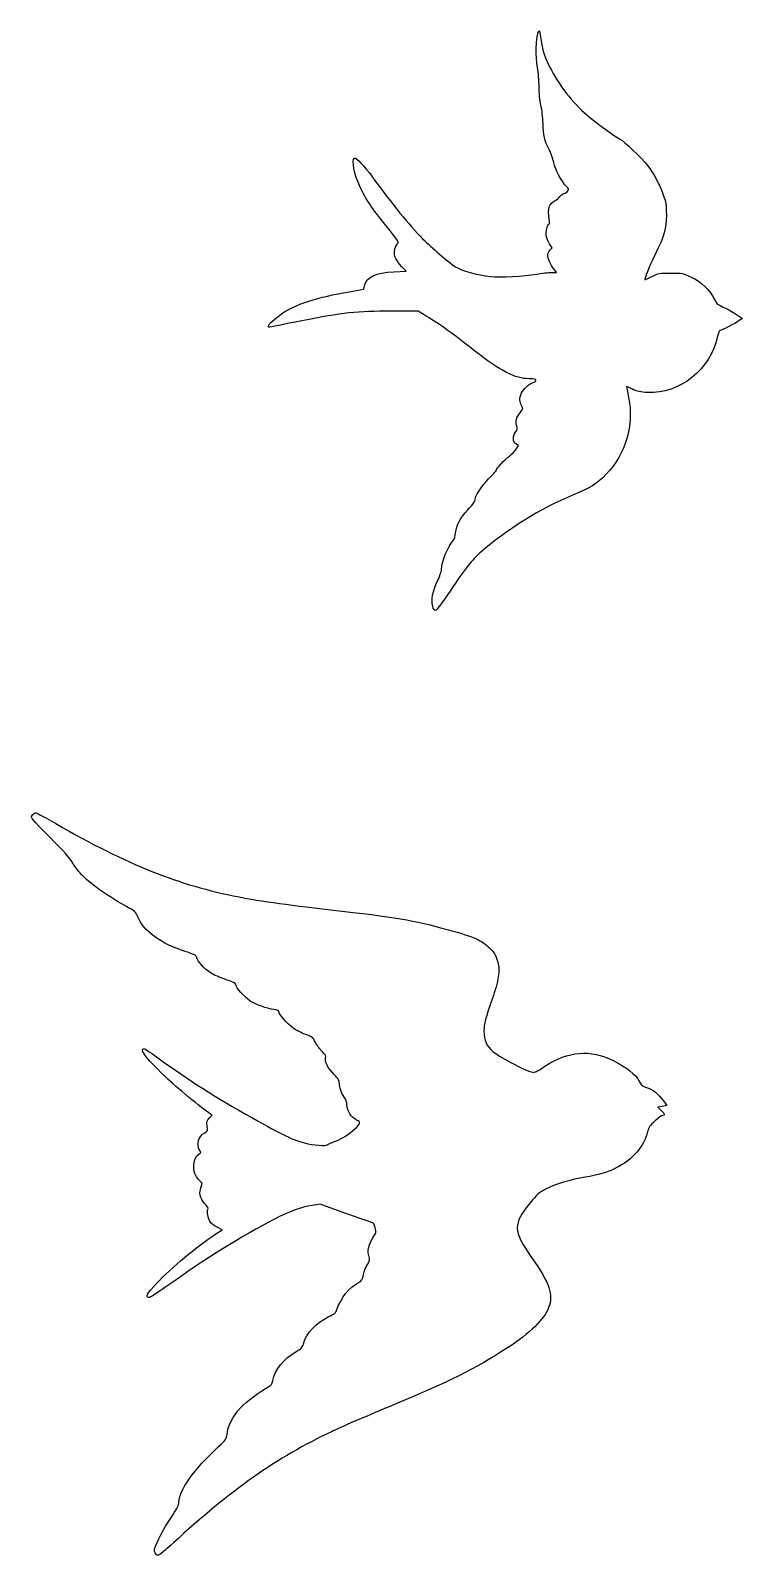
# Model space of a CAD drawing. Header units: centimetres. Extents: x -25.8 to 21.5, y -25 to 21.8.
# Drawn here: x 3.94 to 21.47, y -19.56 to 18.03 of the extents above; entities that cross this region are included whole.
import ezdxf

# ---------------------------------------------------------------- set-up
doc = ezdxf.new("R2010")
doc.units = ezdxf.units.CM
doc.header["$MEASUREMENT"] = 0
doc.layers.add('Layer 1', color=7, linetype='Continuous')

msp = doc.modelspace()

# ---------------------------------------------------------------- linework, layer by layer
at = {"layer": 'Layer 1'}
for points, knots in [([(16.46292, 18.02109), (16.45682, 18.01767), (16.44909, 18.00191), (16.43894, 17.9781), (16.43894, 17.9781), (16.38338, 17.84769), (16.37384, 17.37459), (16.42158, 17.1182), (16.42158, 17.1182), (16.44461, 16.99451), (16.46319, 16.77911), (16.46292, 16.63947), (16.46292, 16.63947), (16.46266, 16.49148), (16.48187, 16.30386), (16.50839, 16.18968), (16.50839, 16.18968), (16.53342, 16.08194), (16.55682, 15.87903), (16.56048, 15.73906), (16.56048, 15.73906), (16.56818, 15.44469), (16.59765, 15.31615), (16.70931, 15.09496), (16.70931, 15.09496), (16.75356, 15.0073), (16.80527, 14.86151), (16.82424, 14.77085), (16.82424, 14.77085), (16.86098, 14.59526), (17.02367, 14.28957), (17.13595, 14.18463), (17.13595, 14.18463), (17.19163, 14.13259), (17.19781, 14.11381), (17.17233, 14.07301), (17.17233, 14.07301), (17.15548, 14.04603), (17.10981, 14.01694), (17.07146, 14.00852), (17.07146, 14.00852), (17.03311, 14.0001), (16.98669, 13.96469), (16.96811, 13.92997), (16.96811, 13.92997), (16.94953, 13.89525), (16.89933, 13.85263), (16.85649, 13.83489), (16.85649, 13.83489), (16.71278, 13.77539), (16.67052, 13.6423), (16.71262, 13.38096), (16.71262, 13.38096), (16.7257, 13.29975), (16.72349, 13.25528), (16.70601, 13.25528), (16.70601, 13.25528), (16.66581, 13.25528), (16.62369, 13.07041), (16.63986, 12.96424), (16.63986, 12.96424), (16.64762, 12.91331), (16.68354, 12.82639), (16.71924, 12.77159), (16.71924, 12.77159), (16.71924, 12.77159), (16.78373, 12.67237), (16.78373, 12.67237), (16.78373, 12.67237), (16.78373, 12.67237), (16.73081, 12.61449), (16.73081, 12.61449), (16.73081, 12.61449), (16.70135, 12.58287), (16.67707, 12.52953), (16.67707, 12.49543), (16.67707, 12.49543), (16.67707, 12.41249), (16.74242, 12.25959), (16.82425, 12.1523), (16.82425, 12.1523), (16.82425, 12.1523), (16.89122, 12.06466), (16.89122, 12.06466), (16.89122, 12.06466), (16.89122, 12.06466), (16.76389, 12.06466), (16.76389, 12.06466), (16.76389, 12.06466), (16.69403, 12.06461), (16.53023, 12.04558), (16.39926, 12.02249), (16.39926, 12.02249), (16.0978, 11.96934), (15.50112, 11.93938), (15.26073, 11.96544), (15.26073, 11.96544), (14.95033, 11.99909), (14.53418, 12.11441), (14.4058, 12.20274), (14.4058, 12.20274), (14.21175, 12.33625), (13.82034, 12.67145), (13.59551, 12.89644), (13.59551, 12.89644), (13.26291, 13.22928), (12.85187, 13.73457), (12.3437, 14.43598), (12.3437, 14.43598), (12.16262, 14.68592), (11.95436, 14.90646), (11.91954, 14.88494), (11.91954, 14.88494), (11.83955, 14.8355), (11.90617, 14.49167), (12.05845, 14.16808), (12.05845, 14.16808), (12.21104, 13.84381), (12.31606, 13.68619), (12.6951, 13.21475), (12.6951, 13.21475), (13.01785, 12.81333), (13.01951, 12.81073), (12.96795, 12.75917), (12.96795, 12.75917), (12.9394, 12.73063), (12.90958, 12.66005), (12.9018, 12.60207), (12.9018, 12.60207), (12.8845, 12.47309), (12.93686, 12.35917), (13.0837, 12.20685), (13.0837, 12.20685), (13.0837, 12.20685), (13.18871, 12.09771), (13.18871, 12.09771), (13.18871, 12.09771), (13.18871, 12.09771), (12.88857, 12.08448), (12.88857, 12.08448), (12.88857, 12.08448), (12.43798, 12.06402), (12.20522, 11.95189), (12.1651, 11.73804), (12.1651, 11.73804), (12.1651, 11.73804), (12.14856, 11.65288), (12.14856, 11.65288), (12.14856, 11.65288), (12.14856, 11.65288), (11.78724, 11.5917), (11.78724, 11.5917), (11.78724, 11.5917), (11.0217, 11.46296), (10.45493, 11.27824), (10.13029, 11.05178), (10.13029, 11.05178), (9.96547, 10.93681), (9.7979, 10.78529), (9.7979, 10.75082), (9.7979, 10.75082), (9.7979, 10.73127), (9.80354, 10.71527), (9.8103, 10.71527), (9.8103, 10.71527), (9.81707, 10.71527), (10.18046, 10.78611), (10.6181, 10.87319), (10.6181, 10.87319), (11.61102, 11.07077), (11.99032, 11.11214), (12.82903, 11.11214), (12.82903, 11.11214), (12.82903, 11.11214), (13.48139, 11.11214), (13.48139, 11.11214), (13.48139, 11.11214), (13.48139, 11.11214), (13.69802, 10.9815), (13.69802, 10.9815), (13.69802, 10.9815), (14.00404, 10.79665), (14.40094, 10.51125), (14.88368, 10.12905), (14.88368, 10.12905), (15.5122, 9.63143), (15.87221, 9.44753), (16.22065, 9.44609), (16.22065, 9.44609), (16.34395, 9.44558), (16.38601, 9.43551), (16.38601, 9.40806), (16.38601, 9.40806), (16.38601, 9.38781), (16.35598, 9.36421), (16.31986, 9.35514), (16.31986, 9.35514), (16.22711, 9.33186), (16.06698, 9.18352), (16.02469, 9.08229), (16.02469, 9.08229), (15.97713, 8.96846), (15.97928, 8.8741), (16.03213, 8.78463), (16.03213, 8.78463), (16.07438, 8.71312), (16.07352, 8.70797), (15.99575, 8.60852), (15.99575, 8.60852), (15.89804, 8.48358), (15.87471, 8.39289), (15.91224, 8.28523), (15.91224, 8.28523), (15.93634, 8.21609), (15.93249, 8.19125), (15.88578, 8.12565), (15.88578, 8.12565), (15.80937, 8.01835), (15.81256, 7.89627), (15.89405, 7.84288), (15.89405, 7.84288), (15.89405, 7.84288), (15.95854, 7.80154), (15.95854, 7.80154), (15.95854, 7.80154), (15.95854, 7.80154), (15.8957, 7.70811), (15.8957, 7.70811), (15.8957, 7.70811), (15.86101, 7.65699), (15.78638, 7.58169), (15.73034, 7.54109), (15.73034, 7.54109), (15.62245, 7.46293), (15.40734, 7.2258), (15.40705, 7.18473), (15.40705, 7.18473), (15.40705, 7.17133), (15.32276, 7.07924), (15.22019, 6.97968), (15.22019, 6.97968), (15.04579, 6.8104), (14.87788, 6.54182), (14.87788, 6.43232), (14.87788, 6.43232), (14.87787, 6.41226), (14.80223, 6.3159), (14.71004, 6.21817), (14.71004, 6.21817), (14.51556, 6.01201), (14.42449, 5.84083), (14.40742, 5.65097), (14.40742, 5.65097), (14.40056, 5.57462), (14.37517, 5.49321), (14.34871, 5.46328), (14.34871, 5.46328), (14.21328, 5.31003), (14.05767, 4.92675), (14.05767, 4.74642), (14.05767, 4.74642), (14.05767, 4.69964), (14.01559, 4.57342), (13.96424, 4.4653), (13.96424, 4.4653), (13.84316, 4.21034), (13.79918, 3.98216), (13.8427, 3.83691), (13.8427, 3.83691), (13.8603, 3.77816), (13.89115, 3.73025), (13.91133, 3.73025), (13.91133, 3.73025), (13.93151, 3.73025), (14.09276, 3.94754), (14.27017, 4.21311), (14.27017, 4.21311), (14.65512, 4.78936), (14.79488, 4.96534), (15.03085, 5.17471), (15.03085, 5.17471), (15.6381, 5.71352), (16.53527, 6.27015), (17.28808, 6.57452), (17.28808, 6.57452), (17.73064, 6.75345), (17.88676, 6.85057), (18.1149, 7.09128), (18.1149, 7.09128), (18.60288, 7.60614), (18.80309, 8.29314), (18.66639, 8.98222), (18.66639, 8.98222), (18.63752, 9.12774), (18.61576, 9.24881), (18.61843, 9.25176), (18.61843, 9.25176), (18.6211, 9.25471), (18.68763, 9.22586), (18.76561, 9.18727), (18.76561, 9.18727), (18.87682, 9.13223), (18.9562, 9.11484), (19.13603, 9.10624), (19.13603, 9.10624), (19.923, 9.06861), (20.67926, 9.67349), (20.8583, 10.48373), (20.8583, 10.48373), (20.87679, 10.5674), (20.90527, 10.63579), (20.92114, 10.63587), (20.92114, 10.63587), (20.95922, 10.63603), (21.29571, 10.8089), (21.39408, 10.87896), (21.39408, 10.87896), (21.39408, 10.87896), (21.4718, 10.93436), (21.4718, 10.93436), (21.4718, 10.93436), (21.4718, 10.93436), (21.299, 11.04515), (21.299, 11.04515), (21.299, 11.04515), (21.20417, 11.10616), (21.06176, 11.18455), (20.98233, 11.21961), (20.98233, 11.21961), (20.85686, 11.27498), (20.82993, 11.30079), (20.77728, 11.41557), (20.77728, 11.41557), (20.68657, 11.6133), (20.45005, 11.83566), (20.20429, 11.953), (20.20429, 11.953), (20.00438, 12.04846), (19.98828, 12.05139), (19.70571, 12.05139), (19.70571, 12.05139), (19.43058, 12.05139), (19.40319, 12.04661), (19.24269, 11.96705), (19.24269, 11.96705), (19.149, 11.92061), (19.07026, 11.88482), (19.0674, 11.88767), (19.0674, 11.88767), (19.0533, 11.90178), (19.1717, 12.19242), (19.30718, 12.47554), (19.30718, 12.47554), (19.55538, 12.99425), (19.59726, 13.1398), (19.59657, 13.48013), (19.59657, 13.48013), (19.59604, 13.74), (19.58761, 13.79556), (19.51306, 13.99937), (19.51306, 13.99937), (19.41721, 14.2614), (19.28616, 14.50451), (19.13272, 14.70382), (19.13272, 14.70382), (18.99249, 14.88597), (18.55081, 15.30613), (18.44232, 15.36114), (18.44232, 15.36114), (18.30965, 15.42842), (17.87577, 15.74433), (17.6494, 15.93826), (17.6494, 15.93826), (17.28946, 16.24662), (16.94031, 16.69595), (16.72253, 17.13137), (16.72253, 17.13137), (16.59027, 17.3958), (16.54204, 17.5484), (16.50507, 17.81929), (16.50507, 17.81929), (16.48363, 17.97644), (16.47633, 18.02857), (16.4629, 18.02103), (16.4629, 18.02103), (16.4629, 18.02103), (16.46292, 18.02109), (16.46292, 18.02109)], [0, 0, 0, 0, 0.01020408, 0.01020408, 0.01020408, 0.01020408, 0.02040816, 0.02040816, 0.02040816, 0.02040816, 0.03061224, 0.03061224, 0.03061224, 0.03061224, 0.04081633, 0.04081633, 0.04081633, 0.04081633, 0.05102041, 0.05102041, 0.05102041, 0.05102041, 0.06122449, 0.06122449, 0.06122449, 0.06122449, 0.07142857, 0.07142857, 0.07142857, 0.07142857, 0.08163265, 0.08163265, 0.08163265, 0.08163265, 0.09183673, 0.09183673, 0.09183673, 0.09183673, 0.10204082, 0.10204082, 0.10204082, 0.10204082, 0.1122449, 0.1122449, 0.1122449, 0.1122449, 0.12244898, 0.12244898, 0.12244898, 0.12244898, 0.13265306, 0.13265306, 0.13265306, 0.13265306, 0.14285714, 0.14285714, 0.14285714, 0.14285714, 0.15306122, 0.15306122, 0.15306122, 0.15306122, 0.16326531, 0.16326531, 0.16326531, 0.16326531, 0.17346939, 0.17346939, 0.17346939, 0.17346939, 0.18367347, 0.18367347, 0.18367347, 0.18367347, 0.19387755, 0.19387755, 0.19387755, 0.19387755, 0.20408163, 0.20408163, 0.20408163, 0.20408163, 0.21428571, 0.21428571, 0.21428571, 0.21428571, 0.2244898, 0.2244898, 0.2244898, 0.2244898, 0.23469388, 0.23469388, 0.23469388, 0.23469388, 0.24489796, 0.24489796, 0.24489796, 0.24489796, 0.25510204, 0.25510204, 0.25510204, 0.25510204, 0.26530612, 0.26530612, 0.26530612, 0.26530612, 0.2755102, 0.2755102, 0.2755102, 0.2755102, 0.28571429, 0.28571429, 0.28571429, 0.28571429, 0.29591837, 0.29591837, 0.29591837, 0.29591837, 0.30612245, 0.30612245, 0.30612245, 0.30612245, 0.31632653, 0.31632653, 0.31632653, 0.31632653, 0.32653061, 0.32653061, 0.32653061, 0.32653061, 0.33673469, 0.33673469, 0.33673469, 0.33673469, 0.34693878, 0.34693878, 0.34693878, 0.34693878, 0.35714286, 0.35714286, 0.35714286, 0.35714286, 0.36734694, 0.36734694, 0.36734694, 0.36734694, 0.37755102, 0.37755102, 0.37755102, 0.37755102, 0.3877551, 0.3877551, 0.3877551, 0.3877551, 0.39795918, 0.39795918, 0.39795918, 0.39795918, 0.40816327, 0.40816327, 0.40816327, 0.40816327, 0.41836735, 0.41836735, 0.41836735, 0.41836735, 0.42857143, 0.42857143, 0.42857143, 0.42857143, 0.43877551, 0.43877551, 0.43877551, 0.43877551, 0.44897959, 0.44897959, 0.44897959, 0.44897959, 0.45918367, 0.45918367, 0.45918367, 0.45918367, 0.46938776, 0.46938776, 0.46938776, 0.46938776, 0.47959184, 0.47959184, 0.47959184, 0.47959184, 0.48979592, 0.48979592, 0.48979592, 0.48979592, 0.5, 0.5, 0.5, 0.5, 0.51020408, 0.51020408, 0.51020408, 0.51020408, 0.52040816, 0.52040816, 0.52040816, 0.52040816, 0.53061224, 0.53061224, 0.53061224, 0.53061224, 0.54081633, 0.54081633, 0.54081633, 0.54081633, 0.55102041, 0.55102041, 0.55102041, 0.55102041, 0.56122449, 0.56122449, 0.56122449, 0.56122449, 0.57142857, 0.57142857, 0.57142857, 0.57142857, 0.58163265, 0.58163265, 0.58163265, 0.58163265, 0.59183673, 0.59183673, 0.59183673, 0.59183673, 0.60204082, 0.60204082, 0.60204082, 0.60204082, 0.6122449, 0.6122449, 0.6122449, 0.6122449, 0.62244898, 0.62244898, 0.62244898, 0.62244898, 0.63265306, 0.63265306, 0.63265306, 0.63265306, 0.64285714, 0.64285714, 0.64285714, 0.64285714, 0.65306122, 0.65306122, 0.65306122, 0.65306122, 0.66326531, 0.66326531, 0.66326531, 0.66326531, 0.67346939, 0.67346939, 0.67346939, 0.67346939, 0.68367347, 0.68367347, 0.68367347, 0.68367347, 0.69387755, 0.69387755, 0.69387755, 0.69387755, 0.70408163, 0.70408163, 0.70408163, 0.70408163, 0.71428571, 0.71428571, 0.71428571, 0.71428571, 0.7244898, 0.7244898, 0.7244898, 0.7244898, 0.73469388, 0.73469388, 0.73469388, 0.73469388, 0.74489796, 0.74489796, 0.74489796, 0.74489796, 0.75510204, 0.75510204, 0.75510204, 0.75510204, 0.76530612, 0.76530612, 0.76530612, 0.76530612, 0.7755102, 0.7755102, 0.7755102, 0.7755102, 0.78571429, 0.78571429, 0.78571429, 0.78571429, 0.79591837, 0.79591837, 0.79591837, 0.79591837, 0.80612245, 0.80612245, 0.80612245, 0.80612245, 0.81632653, 0.81632653, 0.81632653, 0.81632653, 0.82653061, 0.82653061, 0.82653061, 0.82653061, 0.83673469, 0.83673469, 0.83673469, 0.83673469, 0.84693878, 0.84693878, 0.84693878, 0.84693878, 0.85714286, 0.85714286, 0.85714286, 0.85714286, 0.86734694, 0.86734694, 0.86734694, 0.86734694, 0.87755102, 0.87755102, 0.87755102, 0.87755102, 0.8877551, 0.8877551, 0.8877551, 0.8877551, 0.89795918, 0.89795918, 0.89795918, 0.89795918, 0.90816327, 0.90816327, 0.90816327, 0.90816327, 0.91836735, 0.91836735, 0.91836735, 0.91836735, 0.92857143, 0.92857143, 0.92857143, 0.92857143, 0.93877551, 0.93877551, 0.93877551, 0.93877551, 0.94897959, 0.94897959, 0.94897959, 0.94897959, 0.95918367, 0.95918367, 0.95918367, 0.95918367, 0.96938776, 0.96938776, 0.96938776, 0.96938776, 0.97959184, 0.97959184, 0.97959184, 0.97959184, 1, 1, 1, 1]), ([(4.05124, -1.25269), (4.03031, -1.25685), (3.99638, -1.28684), (3.97517, -1.31884), (3.97517, -1.31884), (3.9381, -1.37476), (3.95536, -1.3958), (4.42, -1.86124), (4.42, -1.86124), (4.76188, -2.2037), (4.92512, -2.38753), (4.97893, -2.49045), (4.97893, -2.49045), (5.02077, -2.57049), (5.13537, -2.71719), (5.23277, -2.81622), (5.23277, -2.81622), (5.42494, -3.01162), (5.93578, -3.36848), (6.29937, -3.56119), (6.29937, -3.56119), (6.50829, -3.67192), (6.53123, -3.69148), (6.57305, -3.80097), (6.57305, -3.80097), (6.71055, -4.16101), (7.15266, -4.48512), (7.77029, -4.6774), (7.77029, -4.6774), (7.95405, -4.73461), (8.01625, -4.76542), (8.02661, -4.80556), (8.02661, -4.80556), (8.05351, -4.90986), (8.21361, -5.09339), (8.36313, -5.19003), (8.36313, -5.19003), (8.44685, -5.24414), (8.62285, -5.32253), (8.75422, -5.36449), (8.75422, -5.36449), (8.92759, -5.41986), (8.99355, -5.4525), (8.994, -5.48438), (8.994, -5.48438), (8.99508, -5.55923), (9.20324, -5.79624), (9.35036, -5.89035), (9.35036, -5.89035), (9.49496, -5.98285), (9.74414, -6.07267), (9.94071, -6.10284), (9.94071, -6.10284), (10.00256, -6.11233), (10.05316, -6.13275), (10.05316, -6.14832), (10.05316, -6.14832), (10.05316, -6.2037), (10.27367, -6.46146), (10.40125, -6.55512), (10.40125, -6.55512), (10.47257, -6.60747), (10.61104, -6.67818), (10.70883, -6.71221), (10.70883, -6.71221), (10.87661, -6.77061), (10.89027, -6.78154), (10.95853, -6.91395), (10.95853, -6.91395), (10.99832, -6.99113), (11.07397, -7.09435), (11.12638, -7.14298), (11.12638, -7.14298), (11.20132, -7.21252), (11.21829, -7.24518), (11.20576, -7.29512), (11.20576, -7.29512), (11.18148, -7.39186), (11.25753, -7.54219), (11.40833, -7.6953), (11.40833, -7.6953), (11.52661, -7.81539), (11.54539, -7.84946), (11.55137, -7.95244), (11.55137, -7.95244), (11.55826, -8.07102), (11.61209, -8.20607), (11.68614, -8.29061), (11.68614, -8.29061), (11.7078, -8.31534), (11.7274, -8.38825), (11.72996, -8.45267), (11.72996, -8.45267), (11.73588, -8.60138), (11.84029, -8.7637), (11.96891, -8.82474), (11.96891, -8.82474), (12.07827, -8.87664), (12.07245, -8.90555), (11.92674, -9.0422), (11.92674, -9.0422), (11.77599, -9.18357), (11.62258, -9.28098), (11.44966, -9.34399), (11.44966, -9.34399), (11.35816, -9.37734), (11.27166, -9.41438), (11.25784, -9.42667), (11.25784, -9.42667), (11.20949, -9.46966), (10.91028, -9.44863), (10.6832, -9.38616), (10.6832, -9.38616), (10.36808, -9.29946), (10.1698, -9.20413), (9.40493, -8.77348), (9.40493, -8.77348), (8.47227, -8.24836), (7.82068, -7.83488), (7.10884, -7.31496), (7.10884, -7.31496), (6.92301, -7.17923), (6.75509, -7.06774), (6.73512, -7.06774), (6.73512, -7.06774), (6.59853, -7.06774), (6.80965, -7.33666), (7.32878, -7.82345), (7.32878, -7.82345), (7.60959, -8.08677), (8.24292, -8.60044), (8.40779, -8.69823), (8.40779, -8.69823), (8.41231, -8.70091), (8.38395, -8.73447), (8.34495, -8.77347), (8.34495, -8.77347), (8.28183, -8.83659), (8.27593, -8.85845), (8.29038, -8.9686), (8.29038, -8.9686), (8.30565, -9.0849), (8.30153, -9.09448), (8.2292, -9.13562), (8.2292, -9.13562), (8.07414, -9.2238), (8.01454, -9.42812), (8.10352, -9.56391), (8.10352, -9.56391), (8.1398, -9.61929), (8.13877, -9.62748), (8.0936, -9.65569), (8.0936, -9.65569), (7.91733, -9.76577), (7.9087, -10.12838), (8.07871, -10.29317), (8.07871, -10.29317), (8.07871, -10.29317), (8.16801, -10.37916), (8.16801, -10.37916), (8.16801, -10.37916), (8.16801, -10.37916), (8.1308, -10.50318), (8.1308, -10.50318), (8.1308, -10.50318), (8.098, -10.61167), (8.09808, -10.63994), (8.13411, -10.73469), (8.13411, -10.73469), (8.15669, -10.79406), (8.21087, -10.8761), (8.254, -10.91742), (8.254, -10.91742), (8.31011, -10.97118), (8.32442, -11.00183), (8.30527, -11.0249), (8.30527, -11.0249), (8.272, -11.06498), (8.31002, -11.24831), (8.37059, -11.34075), (8.37059, -11.34075), (8.39413, -11.37667), (8.46792, -11.43434), (8.5343, -11.46808), (8.5343, -11.46808), (8.5343, -11.46808), (8.65502, -11.52927), (8.65502, -11.52927), (8.65502, -11.52927), (8.65502, -11.52927), (8.50041, -11.63097), (8.50041, -11.63097), (8.50041, -11.63097), (8.02705, -11.94436), (7.40808, -12.46144), (7.04189, -12.84888), (7.04189, -12.84888), (6.80766, -13.09671), (6.76106, -13.18282), (6.85172, -13.20028), (6.85172, -13.20028), (6.8735, -13.20447), (7.05226, -13.0929), (7.2486, -12.95306), (7.2486, -12.95306), (8.28208, -12.21696), (9.13728, -11.68278), (9.94487, -11.26882), (9.94487, -11.26882), (10.35053, -11.06089), (10.58509, -10.97622), (10.87339, -10.93148), (10.87339, -10.93148), (10.87339, -10.93148), (11.07183, -10.90006), (11.07183, -10.90006), (11.07183, -10.90006), (11.07183, -10.90006), (11.68037, -11.11669), (11.68037, -11.11669), (11.68037, -11.11669), (12.01507, -11.23587), (12.31296, -11.33897), (12.34266, -11.34572), (12.34266, -11.34572), (12.38169, -11.35459), (12.40467, -11.3922), (12.42534, -11.48132), (12.42534, -11.48132), (12.45125, -11.59298), (12.44822, -11.61247), (12.39392, -11.68472), (12.39392, -11.68472), (12.36095, -11.72859), (12.31216, -11.82641), (12.2856, -11.90217), (12.2856, -11.90217), (12.24389, -12.02116), (12.24186, -12.05614), (12.26989, -12.16097), (12.26989, -12.16097), (12.30025, -12.27447), (12.29789, -12.28899), (12.23599, -12.38008), (12.23599, -12.38008), (12.1996, -12.43364), (12.15667, -12.5463), (12.14008, -12.63061), (12.14008, -12.63061), (12.1133, -12.76671), (12.09937, -12.7886), (12.01937, -12.82657), (12.01937, -12.82657), (11.80173, -12.92985), (11.5818, -13.20527), (11.48359, -13.49712), (11.48359, -13.49712), (11.45731, -13.57523), (11.42411, -13.60357), (11.2711, -13.67654), (11.2711, -13.67654), (10.96002, -13.82489), (10.74065, -14.06208), (10.66008, -14.33717), (10.66008, -14.33717), (10.63208, -14.43276), (10.60491, -14.46135), (10.48066, -14.53147), (10.48066, -14.53147), (10.18104, -14.70056), (9.94484, -14.99131), (9.90519, -15.23923), (9.90519, -15.23923), (9.89078, -15.32937), (9.87059, -15.35996), (9.80432, -15.39384), (9.80432, -15.39384), (9.60976, -15.49333), (9.24857, -15.76401), (9.10979, -15.91391), (9.10979, -15.91391), (8.9361, -16.10152), (8.7886, -16.39166), (8.77741, -16.5671), (8.77741, -16.5671), (8.77032, -16.67821), (8.75625, -16.69931), (8.5707, -16.87137), (8.5707, -16.87137), (7.96046, -17.43724), (7.59257, -17.95386), (7.59257, -18.24555), (7.59257, -18.24555), (7.59257, -18.31045), (7.5535, -18.39215), (7.45036, -18.54238), (7.45036, -18.54238), (7.29653, -18.76644), (7.09426, -19.13017), (7.02207, -19.31298), (7.02207, -19.31298), (6.98666, -19.40264), (6.98324, -19.44084), (7.00636, -19.49157), (7.00636, -19.49157), (7.02253, -19.52707), (7.05503, -19.55606), (7.07829, -19.55606), (7.07829, -19.55606), (7.10155, -19.55606), (7.27123, -19.41616), (7.45615, -19.24517), (7.45615, -19.24517), (8.85483, -17.95185), (10.01251, -17.13675), (11.34801, -16.50425), (11.34801, -16.50425), (11.55988, -16.40391), (12.19833, -16.12846), (12.76684, -15.89158), (12.76684, -15.89158), (14.25371, -15.27203), (14.88319, -14.95842), (15.68883, -14.43637), (15.68883, -14.43637), (16.22893, -14.08639), (16.58875, -13.73304), (16.69755, -13.44501), (16.69755, -13.44501), (16.81864, -13.12445), (16.73035, -12.86436), (16.27752, -12.20891), (16.27752, -12.20891), (15.81673, -11.54193), (15.8128, -11.39247), (16.24445, -10.86119), (16.24445, -10.86119), (16.4037, -10.66518), (16.46616, -10.60987), (16.62396, -10.52633), (16.62396, -10.52633), (16.84174, -10.41104), (17.25195, -10.28776), (17.60374, -10.23115), (17.60374, -10.23115), (18.19102, -10.13665), (18.5791, -9.9471), (18.86795, -9.61434), (18.86795, -9.61434), (19.00356, -9.45811), (19.08602, -9.30134), (19.13584, -9.10667), (19.13584, -9.10667), (19.16148, -9.0065), (19.19997, -8.9522), (19.31774, -8.84457), (19.31774, -8.84457), (19.39962, -8.76974), (19.48531, -8.70815), (19.50873, -8.70815), (19.50873, -8.70815), (19.57019, -8.70815), (19.5622, -8.68184), (19.4707, -8.58743), (19.4707, -8.58743), (19.4707, -8.58743), (19.38967, -8.50392), (19.38967, -8.50392), (19.38967, -8.50392), (19.38967, -8.50392), (19.49799, -8.48656), (19.49799, -8.48656), (19.49799, -8.48656), (19.49799, -8.48656), (19.60631, -8.4692), (19.60631, -8.4692), (19.60631, -8.4692), (19.60631, -8.4692), (19.52611, -8.35262), (19.52611, -8.35262), (19.52611, -8.35262), (19.41102, -8.18534), (19.24768, -8.05554), (19.10608, -8.01858), (19.10608, -8.01858), (18.99584, -7.98981), (18.97632, -7.97225), (18.92004, -7.85487), (18.92004, -7.85487), (18.84513, -7.69863), (18.62297, -7.525), (18.28752, -7.35878), (18.28752, -7.35878), (17.71647, -7.07581), (17.18776, -7.12026), (16.60493, -7.50017), (16.60493, -7.50017), (16.47831, -7.58271), (16.35782, -7.64983), (16.33704, -7.64983), (16.33704, -7.64983), (16.20419, -7.64983), (15.54883, -7.3133), (15.32584, -7.13059), (15.32584, -7.13059), (15.17137, -7.00401), (15.1033, -6.85239), (15.10425, -6.63698), (15.10425, -6.63698), (15.10502, -6.45997), (15.14586, -6.30135), (15.31592, -5.82173), (15.31592, -5.82173), (15.37576, -5.65295), (15.43864, -5.41918), (15.45565, -5.30249), (15.45565, -5.30249), (15.48288, -5.11562), (15.48082, -5.06911), (15.43746, -4.90892), (15.43746, -4.90892), (15.39566, -4.75447), (15.3669, -4.70524), (15.24729, -4.58563), (15.24729, -4.58563), (15.05959, -4.39793), (14.83842, -4.29962), (14.2336, -4.13501), (14.2336, -4.13501), (13.33686, -3.89096), (12.94934, -3.82532), (11.32318, -3.6414), (11.32318, -3.6414), (10.21432, -3.51598), (9.48276, -3.41062), (8.93118, -3.29661), (8.93118, -3.29661), (7.45245, -2.99096), (6.20972, -2.47769), (4.38944, -1.41972), (4.38944, -1.41972), (4.22441, -1.3238), (4.0722, -1.24853), (4.05127, -1.2527), (4.05127, -1.2527), (4.05127, -1.2527), (4.05124, -1.25269), (4.05124, -1.25269)], [0, 0, 0, 0, 0.00884956, 0.00884956, 0.00884956, 0.00884956, 0.01769912, 0.01769912, 0.01769912, 0.01769912, 0.02654867, 0.02654867, 0.02654867, 0.02654867, 0.03539823, 0.03539823, 0.03539823, 0.03539823, 0.04424779, 0.04424779, 0.04424779, 0.04424779, 0.05309735, 0.05309735, 0.05309735, 0.05309735, 0.0619469, 0.0619469, 0.0619469, 0.0619469, 0.07079646, 0.07079646, 0.07079646, 0.07079646, 0.07964602, 0.07964602, 0.07964602, 0.07964602, 0.08849558, 0.08849558, 0.08849558, 0.08849558, 0.09734513, 0.09734513, 0.09734513, 0.09734513, 0.10619469, 0.10619469, 0.10619469, 0.10619469, 0.11504425, 0.11504425, 0.11504425, 0.11504425, 0.12389381, 0.12389381, 0.12389381, 0.12389381, 0.13274336, 0.13274336, 0.13274336, 0.13274336, 0.14159292, 0.14159292, 0.14159292, 0.14159292, 0.15044248, 0.15044248, 0.15044248, 0.15044248, 0.15929204, 0.15929204, 0.15929204, 0.15929204, 0.16814159, 0.16814159, 0.16814159, 0.16814159, 0.17699115, 0.17699115, 0.17699115, 0.17699115, 0.18584071, 0.18584071, 0.18584071, 0.18584071, 0.19469027, 0.19469027, 0.19469027, 0.19469027, 0.20353982, 0.20353982, 0.20353982, 0.20353982, 0.21238938, 0.21238938, 0.21238938, 0.21238938, 0.22123894, 0.22123894, 0.22123894, 0.22123894, 0.2300885, 0.2300885, 0.2300885, 0.2300885, 0.23893805, 0.23893805, 0.23893805, 0.23893805, 0.24778761, 0.24778761, 0.24778761, 0.24778761, 0.25663717, 0.25663717, 0.25663717, 0.25663717, 0.26548673, 0.26548673, 0.26548673, 0.26548673, 0.27433628, 0.27433628, 0.27433628, 0.27433628, 0.28318584, 0.28318584, 0.28318584, 0.28318584, 0.2920354, 0.2920354, 0.2920354, 0.2920354, 0.30088496, 0.30088496, 0.30088496, 0.30088496, 0.30973451, 0.30973451, 0.30973451, 0.30973451, 0.31858407, 0.31858407, 0.31858407, 0.31858407, 0.32743363, 0.32743363, 0.32743363, 0.32743363, 0.33628319, 0.33628319, 0.33628319, 0.33628319, 0.34513274, 0.34513274, 0.34513274, 0.34513274, 0.3539823, 0.3539823, 0.3539823, 0.3539823, 0.36283186, 0.36283186, 0.36283186, 0.36283186, 0.37168142, 0.37168142, 0.37168142, 0.37168142, 0.38053097, 0.38053097, 0.38053097, 0.38053097, 0.38938053, 0.38938053, 0.38938053, 0.38938053, 0.39823009, 0.39823009, 0.39823009, 0.39823009, 0.40707965, 0.40707965, 0.40707965, 0.40707965, 0.4159292, 0.4159292, 0.4159292, 0.4159292, 0.42477876, 0.42477876, 0.42477876, 0.42477876, 0.43362832, 0.43362832, 0.43362832, 0.43362832, 0.44247788, 0.44247788, 0.44247788, 0.44247788, 0.45132743, 0.45132743, 0.45132743, 0.45132743, 0.46017699, 0.46017699, 0.46017699, 0.46017699, 0.46902655, 0.46902655, 0.46902655, 0.46902655, 0.47787611, 0.47787611, 0.47787611, 0.47787611, 0.48672566, 0.48672566, 0.48672566, 0.48672566, 0.49557522, 0.49557522, 0.49557522, 0.49557522, 0.50442478, 0.50442478, 0.50442478, 0.50442478, 0.51327434, 0.51327434, 0.51327434, 0.51327434, 0.52212389, 0.52212389, 0.52212389, 0.52212389, 0.53097345, 0.53097345, 0.53097345, 0.53097345, 0.53982301, 0.53982301, 0.53982301, 0.53982301, 0.54867257, 0.54867257, 0.54867257, 0.54867257, 0.55752212, 0.55752212, 0.55752212, 0.55752212, 0.56637168, 0.56637168, 0.56637168, 0.56637168, 0.57522124, 0.57522124, 0.57522124, 0.57522124, 0.5840708, 0.5840708, 0.5840708, 0.5840708, 0.59292035, 0.59292035, 0.59292035, 0.59292035, 0.60176991, 0.60176991, 0.60176991, 0.60176991, 0.61061947, 0.61061947, 0.61061947, 0.61061947, 0.61946903, 0.61946903, 0.61946903, 0.61946903, 0.62831858, 0.62831858, 0.62831858, 0.62831858, 0.63716814, 0.63716814, 0.63716814, 0.63716814, 0.6460177, 0.6460177, 0.6460177, 0.6460177, 0.65486726, 0.65486726, 0.65486726, 0.65486726, 0.66371681, 0.66371681, 0.66371681, 0.66371681, 0.67256637, 0.67256637, 0.67256637, 0.67256637, 0.68141593, 0.68141593, 0.68141593, 0.68141593, 0.69026549, 0.69026549, 0.69026549, 0.69026549, 0.69911504, 0.69911504, 0.69911504, 0.69911504, 0.7079646, 0.7079646, 0.7079646, 0.7079646, 0.71681416, 0.71681416, 0.71681416, 0.71681416, 0.72566372, 0.72566372, 0.72566372, 0.72566372, 0.73451327, 0.73451327, 0.73451327, 0.73451327, 0.74336283, 0.74336283, 0.74336283, 0.74336283, 0.75221239, 0.75221239, 0.75221239, 0.75221239, 0.76106195, 0.76106195, 0.76106195, 0.76106195, 0.7699115, 0.7699115, 0.7699115, 0.7699115, 0.77876106, 0.77876106, 0.77876106, 0.77876106, 0.78761062, 0.78761062, 0.78761062, 0.78761062, 0.79646018, 0.79646018, 0.79646018, 0.79646018, 0.80530973, 0.80530973, 0.80530973, 0.80530973, 0.81415929, 0.81415929, 0.81415929, 0.81415929, 0.82300885, 0.82300885, 0.82300885, 0.82300885, 0.83185841, 0.83185841, 0.83185841, 0.83185841, 0.84070796, 0.84070796, 0.84070796, 0.84070796, 0.84955752, 0.84955752, 0.84955752, 0.84955752, 0.85840708, 0.85840708, 0.85840708, 0.85840708, 0.86725664, 0.86725664, 0.86725664, 0.86725664, 0.87610619, 0.87610619, 0.87610619, 0.87610619, 0.88495575, 0.88495575, 0.88495575, 0.88495575, 0.89380531, 0.89380531, 0.89380531, 0.89380531, 0.90265487, 0.90265487, 0.90265487, 0.90265487, 0.91150442, 0.91150442, 0.91150442, 0.91150442, 0.92035398, 0.92035398, 0.92035398, 0.92035398, 0.92920354, 0.92920354, 0.92920354, 0.92920354, 0.9380531, 0.9380531, 0.9380531, 0.9380531, 0.94690265, 0.94690265, 0.94690265, 0.94690265, 0.95575221, 0.95575221, 0.95575221, 0.95575221, 0.96460177, 0.96460177, 0.96460177, 0.96460177, 0.97345133, 0.97345133, 0.97345133, 0.97345133, 0.98230088, 0.98230088, 0.98230088, 0.98230088, 1, 1, 1, 1])]:
    msp.add_open_spline(points, degree=3, knots=knots, dxfattribs=at)

doc.saveas('drawing.dxf')
